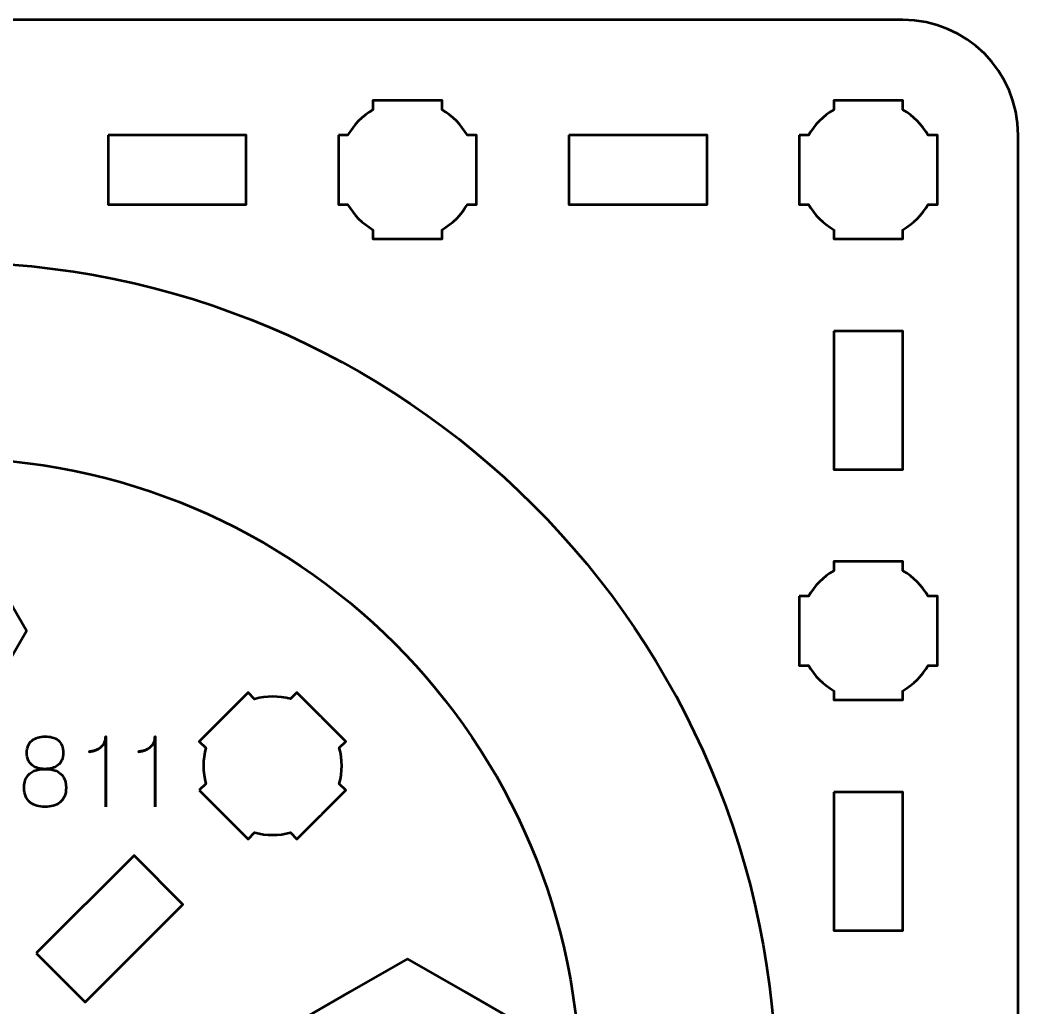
# Model space of a CAD drawing. Header units: centimetres. Extents: x -35.2 to 14.2, y -19.5 to -10.2.
# Drawn here: x -10.182 to -5.85, y -14.482 to -10.2 of the extents above; entities that cross this region are included whole.
import ezdxf

# ---------------------------------------------------------------- set-up
doc = ezdxf.new("R2010")
doc.units = ezdxf.units.CM
doc.header["$MEASUREMENT"] = 0
doc.layers.add('Layer 1', color=7, linetype='Continuous')

msp = doc.modelspace()

# ---------------------------------------------------------------- linework, layer by layer
at = {"layer": 'Layer 1', "lineweight": 53}
for centre, major_axis in [((-10.50001, -14.85001), (0, 3.6)), ((-10.50001, -14.85), (0, 2.75))]:
    msp.add_ellipse(centre, major_axis=major_axis, ratio=1, dxfattribs=at)
for points, knots in [([(-14.64995, -10.19995), (-14.64995, -10.19995), (-6.35005, -10.19995), (-6.35005, -10.19995), (-6.35005, -10.19995), (-6.07305, -10.19995), (-5.84995, -10.42305), (-5.84995, -10.70005), (-5.84995, -10.70005), (-5.84995, -10.70005), (-5.84995, -18.99995), (-5.84995, -18.99995), (-5.84995, -18.99995), (-5.84995, -19.27695), (-6.07305, -19.50005), (-6.35005, -19.50005), (-6.35005, -19.50005), (-6.35005, -19.50005), (-14.64995, -19.50005), (-14.64995, -19.50005), (-14.64995, -19.50005), (-14.92695, -19.50005), (-15.15005, -19.27695), (-15.15005, -18.99995), (-15.15005, -18.99995), (-15.15005, -18.99995), (-15.15005, -10.70005), (-15.15005, -10.70005), (-15.15005, -10.70005), (-15.15005, -10.42305), (-14.92695, -10.19995), (-14.64995, -10.19995)], [0, 0, 0, 0, 0.125, 0.125, 0.125, 0.125, 0.25, 0.25, 0.25, 0.25, 0.375, 0.375, 0.375, 0.375, 0.5, 0.5, 0.5, 0.5, 0.625, 0.625, 0.625, 0.625, 0.75, 0.75, 0.75, 0.75, 0.875, 0.875, 0.875, 0.875, 1, 1, 1, 1]), ([(-8.80001, -10.69997), (-8.80001, -10.69997), (-8.75981, -10.69997), (-8.75981, -10.69997), (-8.75981, -10.69997), (-8.73348, -10.65445), (-8.69552, -10.61652), (-8.65001, -10.59019), (-8.65001, -10.59019), (-8.65001, -10.59019), (-8.65001, -10.54997), (-8.65001, -10.54997), (-8.65001, -10.54997), (-8.65001, -10.54997), (-8.35001, -10.54997), (-8.35001, -10.54997), (-8.35001, -10.54997), (-8.35001, -10.54997), (-8.35001, -10.59016), (-8.35001, -10.59016), (-8.35001, -10.59016), (-8.30448, -10.61649), (-8.26649, -10.65444), (-8.24013, -10.69997), (-8.24013, -10.69997), (-8.24013, -10.69997), (-8.20001, -10.69997), (-8.20001, -10.69997), (-8.20001, -10.69997), (-8.20001, -10.69997), (-8.20001, -10.84539), (-8.20001, -10.84539), (-8.20001, -10.84539), (-8.20001, -10.84539), (-8.19995, -10.85004), (-8.19995, -10.85004), (-8.19995, -10.85004), (-8.19995, -10.85004), (-8.20001, -10.85468), (-8.20001, -10.85468), (-8.20001, -10.85468), (-8.20001, -10.85468), (-8.20001, -10.99997), (-8.20001, -10.99997), (-8.20001, -10.99997), (-8.20001, -10.99997), (-8.24008, -10.99997), (-8.24008, -10.99997), (-8.24008, -10.99997), (-8.26643, -11.04554), (-8.30443, -11.08355), (-8.35001, -11.10991), (-8.35001, -11.10991), (-8.35001, -11.10991), (-8.35001, -11.14997), (-8.35001, -11.14997), (-8.35001, -11.14997), (-8.35001, -11.14997), (-8.49329, -11.14997), (-8.49329, -11.14997), (-8.49329, -11.14997), (-8.49329, -11.14997), (-8.49996, -11.15005), (-8.49996, -11.15005), (-8.49996, -11.15005), (-8.49996, -11.15005), (-8.50664, -11.14997), (-8.50664, -11.14997), (-8.50664, -11.14997), (-8.50664, -11.14997), (-8.65001, -11.14997), (-8.65001, -11.14997), (-8.65001, -11.14997), (-8.65001, -11.14997), (-8.65001, -11.10987), (-8.65001, -11.10987), (-8.65001, -11.10987), (-8.69555, -11.08351), (-8.73353, -11.04552), (-8.75986, -10.99997), (-8.75986, -10.99997), (-8.75986, -10.99997), (-8.80001, -10.99997), (-8.80001, -10.99997), (-8.80001, -10.99997), (-8.80001, -10.99997), (-8.80001, -10.69997), (-8.80001, -10.69997)], [0, 0, 0, 0, 0.0454545, 0.0454545, 0.0454545, 0.0454545, 0.0909091, 0.0909091, 0.0909091, 0.0909091, 0.1363636, 0.1363636, 0.1363636, 0.1363636, 0.1818182, 0.1818182, 0.1818182, 0.1818182, 0.2272727, 0.2272727, 0.2272727, 0.2272727, 0.2727273, 0.2727273, 0.2727273, 0.2727273, 0.3181818, 0.3181818, 0.3181818, 0.3181818, 0.3636364, 0.3636364, 0.3636364, 0.3636364, 0.4090909, 0.4090909, 0.4090909, 0.4090909, 0.4545455, 0.4545455, 0.4545455, 0.4545455, 0.5, 0.5, 0.5, 0.5, 0.5454545, 0.5454545, 0.5454545, 0.5454545, 0.5909091, 0.5909091, 0.5909091, 0.5909091, 0.6363636, 0.6363636, 0.6363636, 0.6363636, 0.6818182, 0.6818182, 0.6818182, 0.6818182, 0.7272727, 0.7272727, 0.7272727, 0.7272727, 0.7727273, 0.7727273, 0.7727273, 0.7727273, 0.8181818, 0.8181818, 0.8181818, 0.8181818, 0.8636364, 0.8636364, 0.8636364, 0.8636364, 0.9090909, 0.9090909, 0.9090909, 0.9090909, 0.9545455, 0.9545455, 0.9545455, 0.9545455, 1, 1, 1, 1]), ([(-6.80001, -10.69997), (-6.80001, -10.69997), (-6.75981, -10.69997), (-6.75981, -10.69997), (-6.75981, -10.69997), (-6.73348, -10.65445), (-6.69552, -10.61652), (-6.65001, -10.59019), (-6.65001, -10.59019), (-6.65001, -10.59019), (-6.65001, -10.54997), (-6.65001, -10.54997), (-6.65001, -10.54997), (-6.65001, -10.54997), (-6.35001, -10.54997), (-6.35001, -10.54997), (-6.35001, -10.54997), (-6.35001, -10.54997), (-6.35001, -10.59016), (-6.35001, -10.59016), (-6.35001, -10.59016), (-6.30448, -10.61649), (-6.26649, -10.65444), (-6.24013, -10.69997), (-6.24013, -10.69997), (-6.24013, -10.69997), (-6.20001, -10.69997), (-6.20001, -10.69997), (-6.20001, -10.69997), (-6.20001, -10.69997), (-6.20001, -10.84539), (-6.20001, -10.84539), (-6.20001, -10.84539), (-6.20001, -10.84539), (-6.19995, -10.85004), (-6.19995, -10.85004), (-6.19995, -10.85004), (-6.19995, -10.85004), (-6.20001, -10.85468), (-6.20001, -10.85468), (-6.20001, -10.85468), (-6.20001, -10.85468), (-6.20001, -10.99997), (-6.20001, -10.99997), (-6.20001, -10.99997), (-6.20001, -10.99997), (-6.24008, -10.99997), (-6.24008, -10.99997), (-6.24008, -10.99997), (-6.26643, -11.04554), (-6.30443, -11.08355), (-6.35001, -11.10991), (-6.35001, -11.10991), (-6.35001, -11.10991), (-6.35001, -11.14997), (-6.35001, -11.14997), (-6.35001, -11.14997), (-6.35001, -11.14997), (-6.49329, -11.14997), (-6.49329, -11.14997), (-6.49329, -11.14997), (-6.49329, -11.14997), (-6.49996, -11.15005), (-6.49996, -11.15005), (-6.49996, -11.15005), (-6.49996, -11.15005), (-6.50664, -11.14997), (-6.50664, -11.14997), (-6.50664, -11.14997), (-6.50664, -11.14997), (-6.65001, -11.14997), (-6.65001, -11.14997), (-6.65001, -11.14997), (-6.65001, -11.14997), (-6.65001, -11.10987), (-6.65001, -11.10987), (-6.65001, -11.10987), (-6.69555, -11.08351), (-6.73353, -11.04552), (-6.75986, -10.99997), (-6.75986, -10.99997), (-6.75986, -10.99997), (-6.80001, -10.99997), (-6.80001, -10.99997), (-6.80001, -10.99997), (-6.80001, -10.99997), (-6.80001, -10.69997), (-6.80001, -10.69997)], [0, 0, 0, 0, 0.0454545, 0.0454545, 0.0454545, 0.0454545, 0.0909091, 0.0909091, 0.0909091, 0.0909091, 0.1363636, 0.1363636, 0.1363636, 0.1363636, 0.1818182, 0.1818182, 0.1818182, 0.1818182, 0.2272727, 0.2272727, 0.2272727, 0.2272727, 0.2727273, 0.2727273, 0.2727273, 0.2727273, 0.3181818, 0.3181818, 0.3181818, 0.3181818, 0.3636364, 0.3636364, 0.3636364, 0.3636364, 0.4090909, 0.4090909, 0.4090909, 0.4090909, 0.4545455, 0.4545455, 0.4545455, 0.4545455, 0.5, 0.5, 0.5, 0.5, 0.5454545, 0.5454545, 0.5454545, 0.5454545, 0.5909091, 0.5909091, 0.5909091, 0.5909091, 0.6363636, 0.6363636, 0.6363636, 0.6363636, 0.6818182, 0.6818182, 0.6818182, 0.6818182, 0.7272727, 0.7272727, 0.7272727, 0.7272727, 0.7727273, 0.7727273, 0.7727273, 0.7727273, 0.8181818, 0.8181818, 0.8181818, 0.8181818, 0.8636364, 0.8636364, 0.8636364, 0.8636364, 0.9090909, 0.9090909, 0.9090909, 0.9090909, 0.9545455, 0.9545455, 0.9545455, 0.9545455, 1, 1, 1, 1]), ([(-9.79997, -10.70005), (-9.79997, -10.70005), (-9.19997, -10.70005), (-9.19997, -10.70005), (-9.19997, -10.70005), (-9.19997, -10.70005), (-9.19997, -11.00005), (-9.19997, -11.00005), (-9.19997, -11.00005), (-9.19997, -11.00005), (-9.79997, -11.00005), (-9.79997, -11.00005), (-9.79997, -11.00005), (-9.79997, -11.00005), (-9.79997, -10.70005), (-9.79997, -10.70005)], [0, 0, 0, 0, 0.25, 0.25, 0.25, 0.25, 0.5, 0.5, 0.5, 0.5, 0.75, 0.75, 0.75, 0.75, 1, 1, 1, 1]), ([(-7.8, -10.70005), (-7.8, -10.70005), (-7.2, -10.70005), (-7.2, -10.70005), (-7.2, -10.70005), (-7.2, -10.70005), (-7.2, -11.00005), (-7.2, -11.00005), (-7.2, -11.00005), (-7.2, -11.00005), (-7.8, -11.00005), (-7.8, -11.00005), (-7.8, -11.00005), (-7.8, -11.00005), (-7.8, -10.70005), (-7.8, -10.70005)], [0, 0, 0, 0, 0.25, 0.25, 0.25, 0.25, 0.5, 0.5, 0.5, 0.5, 0.75, 0.75, 0.75, 0.75, 1, 1, 1, 1]), ([(-6.65005, -11.55), (-6.65005, -11.55), (-6.35005, -11.55), (-6.35005, -11.55), (-6.35005, -11.55), (-6.35005, -11.55), (-6.35005, -12.15), (-6.35005, -12.15), (-6.35005, -12.15), (-6.35005, -12.15), (-6.65005, -12.15), (-6.65005, -12.15), (-6.65005, -12.15), (-6.65005, -12.15), (-6.65005, -11.55), (-6.65005, -11.55)], [0, 0, 0, 0, 0.25, 0.25, 0.25, 0.25, 0.5, 0.5, 0.5, 0.5, 0.75, 0.75, 0.75, 0.75, 1, 1, 1, 1]), ([(-10.84641, -12.84997), (-10.84641, -12.84997), (-10.7598, -12.69997), (-10.7598, -12.69997), (-10.7598, -12.69997), (-10.7598, -12.69997), (-10.6732, -12.54997), (-10.6732, -12.54997), (-10.6732, -12.54997), (-10.6732, -12.54997), (-10.5, -12.54997), (-10.5, -12.54997), (-10.5, -12.54997), (-10.5, -12.54997), (-10.3268, -12.54997), (-10.3268, -12.54997), (-10.3268, -12.54997), (-10.3268, -12.54997), (-10.2402, -12.69997), (-10.2402, -12.69997), (-10.2402, -12.69997), (-10.2402, -12.69997), (-10.15359, -12.84997), (-10.15359, -12.84997), (-10.15359, -12.84997), (-10.15359, -12.84997), (-10.2402, -12.99997), (-10.2402, -12.99997), (-10.2402, -12.99997), (-10.2402, -12.99997), (-10.3268, -13.14997), (-10.3268, -13.14997), (-10.3268, -13.14997), (-10.3268, -13.14997), (-10.5, -13.14997), (-10.5, -13.14997), (-10.5, -13.14997), (-10.5, -13.14997), (-10.6732, -13.14997), (-10.6732, -13.14997), (-10.6732, -13.14997), (-10.6732, -13.14997), (-10.7598, -12.99997), (-10.7598, -12.99997), (-10.7598, -12.99997), (-10.7598, -12.99997), (-10.84641, -12.84997), (-10.84641, -12.84997)], [0, 0, 0, 0, 0.0833333, 0.0833333, 0.0833333, 0.0833333, 0.1666667, 0.1666667, 0.1666667, 0.1666667, 0.25, 0.25, 0.25, 0.25, 0.3333333, 0.3333333, 0.3333333, 0.3333333, 0.4166667, 0.4166667, 0.4166667, 0.4166667, 0.5, 0.5, 0.5, 0.5, 0.5833333, 0.5833333, 0.5833333, 0.5833333, 0.6666667, 0.6666667, 0.6666667, 0.6666667, 0.75, 0.75, 0.75, 0.75, 0.8333333, 0.8333333, 0.8333333, 0.8333333, 0.9166667, 0.9166667, 0.9166667, 0.9166667, 1, 1, 1, 1]), ([(-6.80001, -12.69997), (-6.80001, -12.69997), (-6.75981, -12.69997), (-6.75981, -12.69997), (-6.75981, -12.69997), (-6.73348, -12.65445), (-6.69552, -12.61652), (-6.65001, -12.59019), (-6.65001, -12.59019), (-6.65001, -12.59019), (-6.65001, -12.54997), (-6.65001, -12.54997), (-6.65001, -12.54997), (-6.65001, -12.54997), (-6.35001, -12.54997), (-6.35001, -12.54997), (-6.35001, -12.54997), (-6.35001, -12.54997), (-6.35001, -12.59016), (-6.35001, -12.59016), (-6.35001, -12.59016), (-6.30448, -12.61649), (-6.26649, -12.65444), (-6.24013, -12.69997), (-6.24013, -12.69997), (-6.24013, -12.69997), (-6.20001, -12.69997), (-6.20001, -12.69997), (-6.20001, -12.69997), (-6.20001, -12.69997), (-6.20001, -12.84539), (-6.20001, -12.84539), (-6.20001, -12.84539), (-6.20001, -12.84539), (-6.19995, -12.85004), (-6.19995, -12.85004), (-6.19995, -12.85004), (-6.19995, -12.85004), (-6.20001, -12.85468), (-6.20001, -12.85468), (-6.20001, -12.85468), (-6.20001, -12.85468), (-6.20001, -12.99997), (-6.20001, -12.99997), (-6.20001, -12.99997), (-6.20001, -12.99997), (-6.24008, -12.99997), (-6.24008, -12.99997), (-6.24008, -12.99997), (-6.26643, -13.04554), (-6.30443, -13.08355), (-6.35001, -13.10991), (-6.35001, -13.10991), (-6.35001, -13.10991), (-6.35001, -13.14997), (-6.35001, -13.14997), (-6.35001, -13.14997), (-6.35001, -13.14997), (-6.49329, -13.14997), (-6.49329, -13.14997), (-6.49329, -13.14997), (-6.49329, -13.14997), (-6.49996, -13.15005), (-6.49996, -13.15005), (-6.49996, -13.15005), (-6.49996, -13.15005), (-6.50664, -13.14997), (-6.50664, -13.14997), (-6.50664, -13.14997), (-6.50664, -13.14997), (-6.65001, -13.14997), (-6.65001, -13.14997), (-6.65001, -13.14997), (-6.65001, -13.14997), (-6.65001, -13.10987), (-6.65001, -13.10987), (-6.65001, -13.10987), (-6.69555, -13.08351), (-6.73353, -13.04552), (-6.75986, -12.99997), (-6.75986, -12.99997), (-6.75986, -12.99997), (-6.80001, -12.99997), (-6.80001, -12.99997), (-6.80001, -12.99997), (-6.80001, -12.99997), (-6.80001, -12.69997), (-6.80001, -12.69997)], [0, 0, 0, 0, 0.0454545, 0.0454545, 0.0454545, 0.0454545, 0.0909091, 0.0909091, 0.0909091, 0.0909091, 0.1363636, 0.1363636, 0.1363636, 0.1363636, 0.1818182, 0.1818182, 0.1818182, 0.1818182, 0.2272727, 0.2272727, 0.2272727, 0.2272727, 0.2727273, 0.2727273, 0.2727273, 0.2727273, 0.3181818, 0.3181818, 0.3181818, 0.3181818, 0.3636364, 0.3636364, 0.3636364, 0.3636364, 0.4090909, 0.4090909, 0.4090909, 0.4090909, 0.4545455, 0.4545455, 0.4545455, 0.4545455, 0.5, 0.5, 0.5, 0.5, 0.5454545, 0.5454545, 0.5454545, 0.5454545, 0.5909091, 0.5909091, 0.5909091, 0.5909091, 0.6363636, 0.6363636, 0.6363636, 0.6363636, 0.6818182, 0.6818182, 0.6818182, 0.6818182, 0.7272727, 0.7272727, 0.7272727, 0.7272727, 0.7727273, 0.7727273, 0.7727273, 0.7727273, 0.8181818, 0.8181818, 0.8181818, 0.8181818, 0.8636364, 0.8636364, 0.8636364, 0.8636364, 0.9090909, 0.9090909, 0.9090909, 0.9090909, 0.9545455, 0.9545455, 0.9545455, 0.9545455, 1, 1, 1, 1]), ([(-9.40401, -13.54184), (-9.40401, -13.54184), (-9.37558, -13.51342), (-9.37558, -13.51342), (-9.37558, -13.51342), (-9.38915, -13.46261), (-9.38913, -13.40895), (-9.37557, -13.35815), (-9.37557, -13.35815), (-9.37557, -13.35815), (-9.40401, -13.32971), (-9.40401, -13.32971), (-9.40401, -13.32971), (-9.40401, -13.32971), (-9.19187, -13.11758), (-9.19187, -13.11758), (-9.19187, -13.11758), (-9.19187, -13.11758), (-9.16346, -13.146), (-9.16346, -13.146), (-9.16346, -13.146), (-9.11264, -13.13242), (-9.05895, -13.13239), (-9.00811, -13.14595), (-9.00811, -13.14595), (-9.00811, -13.14595), (-8.97974, -13.11758), (-8.97974, -13.11758), (-8.97974, -13.11758), (-8.97974, -13.11758), (-8.87692, -13.22041), (-8.87692, -13.22041), (-8.87692, -13.22041), (-8.87692, -13.22041), (-8.87358, -13.22365), (-8.87358, -13.22365), (-8.87358, -13.22365), (-8.87358, -13.22365), (-8.87035, -13.22697), (-8.87035, -13.22697), (-8.87035, -13.22697), (-8.87035, -13.22697), (-8.76761, -13.32971), (-8.76761, -13.32971), (-8.76761, -13.32971), (-8.76761, -13.32971), (-8.79594, -13.35804), (-8.79594, -13.35804), (-8.79594, -13.35804), (-8.78235, -13.4089), (-8.78235, -13.46265), (-8.79594, -13.51352), (-8.79594, -13.51352), (-8.79594, -13.51352), (-8.76761, -13.54184), (-8.76761, -13.54184), (-8.76761, -13.54184), (-8.76761, -13.54184), (-8.86893, -13.64316), (-8.86893, -13.64316), (-8.86893, -13.64316), (-8.86893, -13.64316), (-8.87358, -13.64793), (-8.87358, -13.64793), (-8.87358, -13.64793), (-8.87358, -13.64793), (-8.87836, -13.6526), (-8.87836, -13.6526), (-8.87836, -13.6526), (-8.87836, -13.6526), (-8.97974, -13.75397), (-8.97974, -13.75397), (-8.97974, -13.75397), (-8.97974, -13.75397), (-9.0081, -13.72562), (-9.0081, -13.72562), (-9.0081, -13.72562), (-9.05894, -13.73918), (-9.11266, -13.73917), (-9.16348, -13.72558), (-9.16348, -13.72558), (-9.16348, -13.72558), (-9.19187, -13.75397), (-9.19187, -13.75397), (-9.19187, -13.75397), (-9.19187, -13.75397), (-9.40401, -13.54184), (-9.40401, -13.54184)], [0, 0, 0, 0, 0.0454545, 0.0454545, 0.0454545, 0.0454545, 0.0909091, 0.0909091, 0.0909091, 0.0909091, 0.1363636, 0.1363636, 0.1363636, 0.1363636, 0.1818182, 0.1818182, 0.1818182, 0.1818182, 0.2272727, 0.2272727, 0.2272727, 0.2272727, 0.2727273, 0.2727273, 0.2727273, 0.2727273, 0.3181818, 0.3181818, 0.3181818, 0.3181818, 0.3636364, 0.3636364, 0.3636364, 0.3636364, 0.4090909, 0.4090909, 0.4090909, 0.4090909, 0.4545455, 0.4545455, 0.4545455, 0.4545455, 0.5, 0.5, 0.5, 0.5, 0.5454545, 0.5454545, 0.5454545, 0.5454545, 0.5909091, 0.5909091, 0.5909091, 0.5909091, 0.6363636, 0.6363636, 0.6363636, 0.6363636, 0.6818182, 0.6818182, 0.6818182, 0.6818182, 0.7272727, 0.7272727, 0.7272727, 0.7272727, 0.7727273, 0.7727273, 0.7727273, 0.7727273, 0.8181818, 0.8181818, 0.8181818, 0.8181818, 0.8636364, 0.8636364, 0.8636364, 0.8636364, 0.9090909, 0.9090909, 0.9090909, 0.9090909, 0.9545455, 0.9545455, 0.9545455, 0.9545455, 1, 1, 1, 1]), ([(-6.65005, -13.54996), (-6.65005, -13.54996), (-6.35005, -13.54996), (-6.35005, -13.54996), (-6.35005, -13.54996), (-6.35005, -13.54996), (-6.35005, -14.14997), (-6.35005, -14.14997), (-6.35005, -14.14997), (-6.35005, -14.14997), (-6.65005, -14.14997), (-6.65005, -14.14997), (-6.65005, -14.14997), (-6.65005, -14.14997), (-6.65005, -13.54996), (-6.65005, -13.54996)], [0, 0, 0, 0, 0.25, 0.25, 0.25, 0.25, 0.5, 0.5, 0.5, 0.5, 0.75, 0.75, 0.75, 0.75, 1, 1, 1, 1]), ([(-10.11113, -14.24901), (-10.11113, -14.24901), (-9.68686, -13.82474), (-9.68686, -13.82474), (-9.68686, -13.82474), (-9.68686, -13.82474), (-9.47473, -14.03687), (-9.47473, -14.03687), (-9.47473, -14.03687), (-9.47473, -14.03687), (-9.899, -14.46114), (-9.899, -14.46114), (-9.899, -14.46114), (-9.899, -14.46114), (-10.11113, -14.24901), (-10.11113, -14.24901)], [0, 0, 0, 0, 0.25, 0.25, 0.25, 0.25, 0.5, 0.5, 0.5, 0.5, 0.75, 0.75, 0.75, 0.75, 1, 1, 1, 1]), ([(-8.5, -14.27263), (-8.5, -14.27263), (-8.25, -14.41697), (-8.25, -14.41697), (-8.25, -14.41697), (-8.25, -14.41697), (-8, -14.56131), (-8, -14.56131), (-8, -14.56131), (-8, -14.56131), (-8, -14.84999), (-8, -14.84999), (-8, -14.84999), (-8, -14.84999), (-8, -15.13867), (-8, -15.13867), (-8, -15.13867), (-8, -15.13867), (-8.25, -15.28301), (-8.25, -15.28301), (-8.25, -15.28301), (-8.25, -15.28301), (-8.5, -15.42735), (-8.5, -15.42735), (-8.5, -15.42735), (-8.5, -15.42735), (-8.75, -15.28301), (-8.75, -15.28301), (-8.75, -15.28301), (-8.75, -15.28301), (-9, -15.13867), (-9, -15.13867), (-9, -15.13867), (-9, -15.13867), (-9, -14.84999), (-9, -14.84999), (-9, -14.84999), (-9, -14.84999), (-9, -14.56131), (-9, -14.56131), (-9, -14.56131), (-9, -14.56131), (-8.75, -14.41697), (-8.75, -14.41697), (-8.75, -14.41697), (-8.75, -14.41697), (-8.5, -14.27263), (-8.5, -14.27263)], [0, 0, 0, 0, 0.0833333, 0.0833333, 0.0833333, 0.0833333, 0.1666667, 0.1666667, 0.1666667, 0.1666667, 0.25, 0.25, 0.25, 0.25, 0.3333333, 0.3333333, 0.3333333, 0.3333333, 0.4166667, 0.4166667, 0.4166667, 0.4166667, 0.5, 0.5, 0.5, 0.5, 0.5833333, 0.5833333, 0.5833333, 0.5833333, 0.6666667, 0.6666667, 0.6666667, 0.6666667, 0.75, 0.75, 0.75, 0.75, 0.8333333, 0.8333333, 0.8333333, 0.8333333, 0.9166667, 0.9166667, 0.9166667, 0.9166667, 1, 1, 1, 1])]:
    msp.add_open_spline(points, degree=3, knots=knots, dxfattribs=at)
at = {"layer": 'Layer 1', "color": 5, "lineweight": 53}
for points, knots in [([(-10.07328, -13.44982), (-10.06242, -13.44982), (-10.05226, -13.44855), (-10.04273, -13.44601), (-10.04273, -13.44601), (-10.03328, -13.4434), (-10.02495, -13.43931), (-10.01769, -13.43373), (-10.01769, -13.43373), (-10.01049, -13.42816), (-10.00485, -13.42089), (-10.00075, -13.41193), (-10.00075, -13.41193), (-9.99666, -13.40304), (-9.99462, -13.39225), (-9.99455, -13.37955), (-9.99455, -13.37955), (-9.99462, -13.36685), (-9.99659, -13.35598), (-10.00047, -13.34695), (-10.00047, -13.34695), (-10.00435, -13.33792), (-10.00986, -13.33051), (-10.01691, -13.3248), (-10.01691, -13.3248), (-10.02397, -13.31915), (-10.03229, -13.31499), (-10.04189, -13.31238), (-10.04189, -13.31238), (-10.05141, -13.30977), (-10.06193, -13.30864), (-10.07328, -13.30885), (-10.07328, -13.30885), (-10.08464, -13.30899), (-10.09516, -13.31048), (-10.10468, -13.31309), (-10.10468, -13.31309), (-10.11428, -13.31577), (-10.1226, -13.31986), (-10.12966, -13.32543), (-10.12966, -13.32543), (-10.13671, -13.33101), (-10.14222, -13.33827), (-10.1461, -13.34716), (-10.1461, -13.34716), (-10.14998, -13.35612), (-10.15195, -13.36685), (-10.15202, -13.37955), (-10.15202, -13.37955), (-10.15195, -13.39225), (-10.14991, -13.40304), (-10.14581, -13.41193), (-10.14581, -13.41193), (-10.14172, -13.42089), (-10.13608, -13.42816), (-10.12881, -13.43373), (-10.12881, -13.43373), (-10.12161, -13.43931), (-10.11329, -13.4434), (-10.10383, -13.44601), (-10.10383, -13.44601), (-10.09431, -13.44855), (-10.08415, -13.44982), (-10.07328, -13.44982)], [0, 0, 0, 0, 0.0625, 0.0625, 0.0625, 0.0625, 0.125, 0.125, 0.125, 0.125, 0.1875, 0.1875, 0.1875, 0.1875, 0.25, 0.25, 0.25, 0.25, 0.3125, 0.3125, 0.3125, 0.3125, 0.375, 0.375, 0.375, 0.375, 0.4375, 0.4375, 0.4375, 0.4375, 0.5, 0.5, 0.5, 0.5, 0.5625, 0.5625, 0.5625, 0.5625, 0.625, 0.625, 0.625, 0.625, 0.6875, 0.6875, 0.6875, 0.6875, 0.75, 0.75, 0.75, 0.75, 0.8125, 0.8125, 0.8125, 0.8125, 0.875, 0.875, 0.875, 0.875, 0.9375, 0.9375, 0.9375, 0.9375, 1, 1, 1, 1]), ([(-10.07328, -13.44982), (-10.06242, -13.44982), (-10.05226, -13.44855), (-10.04273, -13.44601), (-10.04273, -13.44601), (-10.03328, -13.4434), (-10.02495, -13.43931), (-10.01769, -13.43373), (-10.01769, -13.43373), (-10.01049, -13.42816), (-10.00485, -13.42089), (-10.00075, -13.41193), (-10.00075, -13.41193), (-9.99666, -13.40304), (-9.99462, -13.39225), (-9.99455, -13.37955), (-9.99455, -13.37955), (-9.99462, -13.36685), (-9.99659, -13.35598), (-10.00047, -13.34695), (-10.00047, -13.34695), (-10.00435, -13.33792), (-10.00986, -13.33051), (-10.01691, -13.3248), (-10.01691, -13.3248), (-10.02397, -13.31915), (-10.03229, -13.31499), (-10.04189, -13.31238), (-10.04189, -13.31238), (-10.05141, -13.30977), (-10.06193, -13.30864), (-10.07328, -13.30885), (-10.07328, -13.30885), (-10.08464, -13.30899), (-10.09516, -13.31048), (-10.10468, -13.31309), (-10.10468, -13.31309), (-10.11428, -13.31577), (-10.1226, -13.31986), (-10.12966, -13.32543), (-10.12966, -13.32543), (-10.13671, -13.33101), (-10.14222, -13.33827), (-10.1461, -13.34716), (-10.1461, -13.34716), (-10.14998, -13.35612), (-10.15195, -13.36685), (-10.15202, -13.37955), (-10.15202, -13.37955), (-10.15195, -13.39225), (-10.14991, -13.40304), (-10.14581, -13.41193), (-10.14581, -13.41193), (-10.14172, -13.42089), (-10.13608, -13.42816), (-10.12881, -13.43373), (-10.12881, -13.43373), (-10.12161, -13.43931), (-10.11329, -13.4434), (-10.10383, -13.44601), (-10.10383, -13.44601), (-10.09431, -13.44855), (-10.08415, -13.44982), (-10.07328, -13.44982)], [0, 0, 0, 0, 0.0625, 0.0625, 0.0625, 0.0625, 0.125, 0.125, 0.125, 0.125, 0.1875, 0.1875, 0.1875, 0.1875, 0.25, 0.25, 0.25, 0.25, 0.3125, 0.3125, 0.3125, 0.3125, 0.375, 0.375, 0.375, 0.375, 0.4375, 0.4375, 0.4375, 0.4375, 0.5, 0.5, 0.5, 0.5, 0.5625, 0.5625, 0.5625, 0.5625, 0.625, 0.625, 0.625, 0.625, 0.6875, 0.6875, 0.6875, 0.6875, 0.75, 0.75, 0.75, 0.75, 0.8125, 0.8125, 0.8125, 0.8125, 0.875, 0.875, 0.875, 0.875, 0.9375, 0.9375, 0.9375, 0.9375, 1, 1, 1, 1]), ([(-9.80997, -13.61365), (-9.80997, -13.61365), (-9.80997, -13.30843), (-9.80997, -13.30843), (-9.80997, -13.30843), (-9.81004, -13.3188), (-9.81188, -13.32769), (-9.81541, -13.3351), (-9.81541, -13.3351), (-9.81886, -13.34258), (-9.82345, -13.34872), (-9.82909, -13.35365), (-9.82909, -13.35365), (-9.83474, -13.35859), (-9.84081, -13.36254), (-9.8473, -13.36551), (-9.8473, -13.36551), (-9.85379, -13.3684), (-9.86007, -13.37059), (-9.86614, -13.37193), (-9.86614, -13.37193), (-9.87227, -13.37334), (-9.8775, -13.37419), (-9.88194, -13.37447), (-9.88194, -13.37447), (-9.8775, -13.37419), (-9.87227, -13.37334), (-9.86614, -13.37193), (-9.86614, -13.37193), (-9.86007, -13.37059), (-9.85379, -13.3684), (-9.8473, -13.36551), (-9.8473, -13.36551), (-9.84081, -13.36254), (-9.83474, -13.35859), (-9.82909, -13.35365), (-9.82909, -13.35365), (-9.82345, -13.34872), (-9.81886, -13.34258), (-9.81541, -13.3351), (-9.81541, -13.3351), (-9.81188, -13.32769), (-9.81004, -13.3188), (-9.80997, -13.30843), (-9.80997, -13.30843), (-9.80997, -13.30843), (-9.80997, -13.61365), (-9.80997, -13.61365)], [0, 0, 0, 0, 0.0833333, 0.0833333, 0.0833333, 0.0833333, 0.1666667, 0.1666667, 0.1666667, 0.1666667, 0.25, 0.25, 0.25, 0.25, 0.3333333, 0.3333333, 0.3333333, 0.3333333, 0.4166667, 0.4166667, 0.4166667, 0.4166667, 0.5, 0.5, 0.5, 0.5, 0.5833333, 0.5833333, 0.5833333, 0.5833333, 0.6666667, 0.6666667, 0.6666667, 0.6666667, 0.75, 0.75, 0.75, 0.75, 0.8333333, 0.8333333, 0.8333333, 0.8333333, 0.9166667, 0.9166667, 0.9166667, 0.9166667, 1, 1, 1, 1]), ([(-9.59577, -13.61365), (-9.59577, -13.61365), (-9.59577, -13.30843), (-9.59577, -13.30843), (-9.59577, -13.30843), (-9.59584, -13.3188), (-9.59768, -13.32769), (-9.60121, -13.3351), (-9.60121, -13.3351), (-9.60466, -13.34258), (-9.60925, -13.34872), (-9.61489, -13.35365), (-9.61489, -13.35365), (-9.62054, -13.35859), (-9.62661, -13.36254), (-9.6331, -13.36551), (-9.6331, -13.36551), (-9.63959, -13.3684), (-9.64587, -13.37059), (-9.65194, -13.37193), (-9.65194, -13.37193), (-9.65807, -13.37334), (-9.6633, -13.37419), (-9.66774, -13.37447), (-9.66774, -13.37447), (-9.6633, -13.37419), (-9.65807, -13.37334), (-9.65194, -13.37193), (-9.65194, -13.37193), (-9.64587, -13.37059), (-9.63959, -13.3684), (-9.6331, -13.36551), (-9.6331, -13.36551), (-9.62661, -13.36254), (-9.62054, -13.35859), (-9.61489, -13.35365), (-9.61489, -13.35365), (-9.60925, -13.34872), (-9.60466, -13.34258), (-9.60121, -13.3351), (-9.60121, -13.3351), (-9.59768, -13.32769), (-9.59584, -13.3188), (-9.59577, -13.30843), (-9.59577, -13.30843), (-9.59577, -13.30843), (-9.59577, -13.61365), (-9.59577, -13.61365)], [0, 0, 0, 0, 0.0833333, 0.0833333, 0.0833333, 0.0833333, 0.1666667, 0.1666667, 0.1666667, 0.1666667, 0.25, 0.25, 0.25, 0.25, 0.3333333, 0.3333333, 0.3333333, 0.3333333, 0.4166667, 0.4166667, 0.4166667, 0.4166667, 0.5, 0.5, 0.5, 0.5, 0.5833333, 0.5833333, 0.5833333, 0.5833333, 0.6666667, 0.6666667, 0.6666667, 0.6666667, 0.75, 0.75, 0.75, 0.75, 0.8333333, 0.8333333, 0.8333333, 0.8333333, 0.9166667, 0.9166667, 0.9166667, 0.9166667, 1, 1, 1, 1]), ([(-10.07328, -13.61365), (-10.06058, -13.61365), (-10.04873, -13.61217), (-10.03772, -13.60906), (-10.03772, -13.60906), (-10.02672, -13.60596), (-10.01705, -13.60109), (-10.00866, -13.59446), (-10.00866, -13.59446), (-10.00033, -13.5879), (-9.99377, -13.57943), (-9.98904, -13.56899), (-9.98904, -13.56899), (-9.98431, -13.55862), (-9.98192, -13.54613), (-9.98185, -13.53152), (-9.98185, -13.53152), (-9.98199, -13.51212), (-9.9858, -13.49639), (-9.99335, -13.48439), (-9.99335, -13.48439), (-10.00089, -13.47233), (-10.01148, -13.46358), (-10.0251, -13.45801), (-10.0251, -13.45801), (-10.03878, -13.4525), (-10.0548, -13.44975), (-10.07328, -13.44982), (-10.07328, -13.44982), (-10.0917, -13.44975), (-10.10779, -13.4525), (-10.12133, -13.45801), (-10.12133, -13.45801), (-10.13495, -13.46358), (-10.14546, -13.47233), (-10.15294, -13.48439), (-10.15294, -13.48439), (-10.16042, -13.49639), (-10.16423, -13.51212), (-10.1643, -13.53152), (-10.1643, -13.53152), (-10.16423, -13.54613), (-10.16183, -13.55862), (-10.1571, -13.56899), (-10.1571, -13.56899), (-10.15238, -13.57943), (-10.14589, -13.5879), (-10.13749, -13.59446), (-10.13749, -13.59446), (-10.12916, -13.60109), (-10.11957, -13.60596), (-10.10856, -13.60906), (-10.10856, -13.60906), (-10.09763, -13.61217), (-10.08584, -13.61365), (-10.07328, -13.61365)], [0, 0, 0, 0, 0.0714286, 0.0714286, 0.0714286, 0.0714286, 0.1428571, 0.1428571, 0.1428571, 0.1428571, 0.2142857, 0.2142857, 0.2142857, 0.2142857, 0.2857143, 0.2857143, 0.2857143, 0.2857143, 0.3571429, 0.3571429, 0.3571429, 0.3571429, 0.4285714, 0.4285714, 0.4285714, 0.4285714, 0.5, 0.5, 0.5, 0.5, 0.5714286, 0.5714286, 0.5714286, 0.5714286, 0.6428571, 0.6428571, 0.6428571, 0.6428571, 0.7142857, 0.7142857, 0.7142857, 0.7142857, 0.7857143, 0.7857143, 0.7857143, 0.7857143, 0.8571429, 0.8571429, 0.8571429, 0.8571429, 0.9285714, 0.9285714, 0.9285714, 0.9285714, 1, 1, 1, 1]), ([(-10.07328, -13.61365), (-10.06058, -13.61365), (-10.04873, -13.61217), (-10.03772, -13.60906), (-10.03772, -13.60906), (-10.02672, -13.60596), (-10.01705, -13.60109), (-10.00866, -13.59446), (-10.00866, -13.59446), (-10.00033, -13.5879), (-9.99377, -13.57943), (-9.98904, -13.56899), (-9.98904, -13.56899), (-9.98431, -13.55862), (-9.98192, -13.54613), (-9.98185, -13.53152), (-9.98185, -13.53152), (-9.98199, -13.51212), (-9.9858, -13.49639), (-9.99335, -13.48439), (-9.99335, -13.48439), (-10.00089, -13.47233), (-10.01148, -13.46358), (-10.0251, -13.45801), (-10.0251, -13.45801), (-10.03878, -13.4525), (-10.0548, -13.44975), (-10.07328, -13.44982), (-10.07328, -13.44982), (-10.0917, -13.44975), (-10.10779, -13.4525), (-10.12133, -13.45801), (-10.12133, -13.45801), (-10.13495, -13.46358), (-10.14546, -13.47233), (-10.15294, -13.48439), (-10.15294, -13.48439), (-10.16042, -13.49639), (-10.16423, -13.51212), (-10.1643, -13.53152), (-10.1643, -13.53152), (-10.16423, -13.54613), (-10.16183, -13.55862), (-10.1571, -13.56899), (-10.1571, -13.56899), (-10.15238, -13.57943), (-10.14589, -13.5879), (-10.13749, -13.59446), (-10.13749, -13.59446), (-10.12916, -13.60109), (-10.11957, -13.60596), (-10.10856, -13.60906), (-10.10856, -13.60906), (-10.09763, -13.61217), (-10.08584, -13.61365), (-10.07328, -13.61365)], [0, 0, 0, 0, 0.0714286, 0.0714286, 0.0714286, 0.0714286, 0.1428571, 0.1428571, 0.1428571, 0.1428571, 0.2142857, 0.2142857, 0.2142857, 0.2142857, 0.2857143, 0.2857143, 0.2857143, 0.2857143, 0.3571429, 0.3571429, 0.3571429, 0.3571429, 0.4285714, 0.4285714, 0.4285714, 0.4285714, 0.5, 0.5, 0.5, 0.5, 0.5714286, 0.5714286, 0.5714286, 0.5714286, 0.6428571, 0.6428571, 0.6428571, 0.6428571, 0.7142857, 0.7142857, 0.7142857, 0.7142857, 0.7857143, 0.7857143, 0.7857143, 0.7857143, 0.8571429, 0.8571429, 0.8571429, 0.8571429, 0.9285714, 0.9285714, 0.9285714, 0.9285714, 1, 1, 1, 1])]:
    msp.add_open_spline(points, degree=3, knots=knots, dxfattribs=at)

doc.saveas('drawing.dxf')
